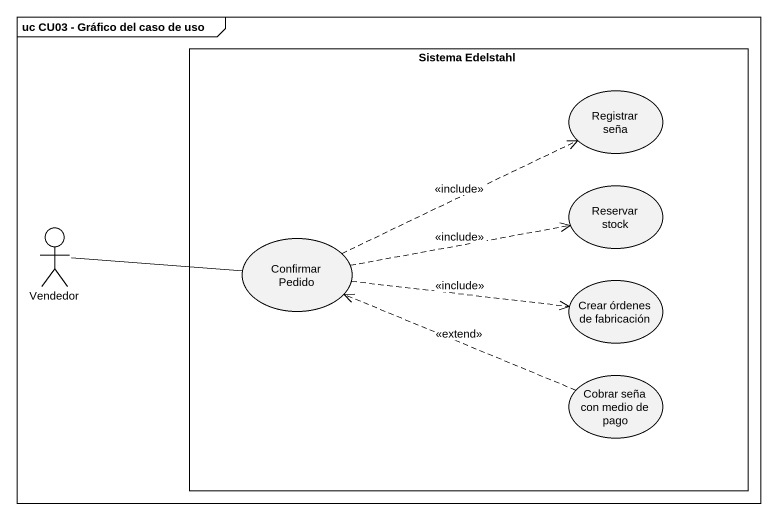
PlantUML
@startuml
mainframe uc CU03 - Gráfico del caso de uso
rectangle "Sistema Edelstahl" as Sistema_Edelstahl {
  usecase "Registrar seña" as Registrar_seña
  usecase "Reservar stock" as Reservar_stock
  usecase "Confirmar Pedido" as Confirmar_Pedido
  usecase "Crear órdenes de fabricación" as Crear_órdenes_de_fabricación
  usecase "Cobrar seña con medio de pago" as Cobrar_seña_con_medio_de
}
actor Vendedor
Vendedor -right- Confirmar_Pedido
Confirmar_Pedido .right.> Registrar_seña : <<include>>
Confirmar_Pedido .right.> Reservar_stock : <<include>>
Confirmar_Pedido .right.> Crear_órdenes_de_fabricación : <<include>>
Cobrar_seña_con_medio_de .left.> Confirmar_Pedido : <<extend>>
@enduml
